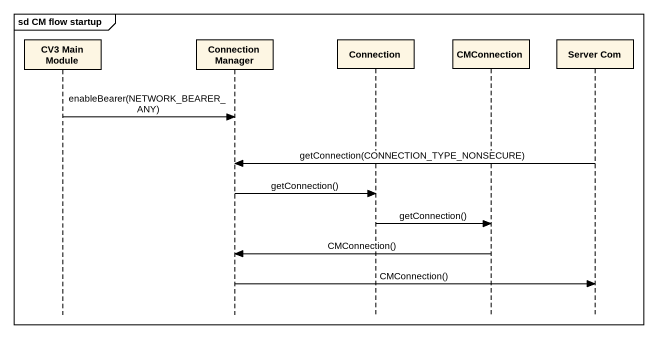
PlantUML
@startuml
mainframe sd CM flow startup
hide footbox
participant "CV3 Main Module" as CV3_Main_Module
participant "Connection Manager" as Connection_Manager
participant Connection
participant CMConnection
participant "Server Com" as Server_Com

CV3_Main_Module -> Connection_Manager : enableBearer(NETWORK_BEARER_ANY)
Server_Com -> Connection_Manager : getConnection(CONNECTION_TYPE_NONSECURE)
Connection_Manager -> Connection : getConnection()
Connection -> CMConnection : getConnection()
CMConnection -> Connection_Manager : CMConnection()
Connection_Manager -> Server_Com : CMConnection()
@enduml
